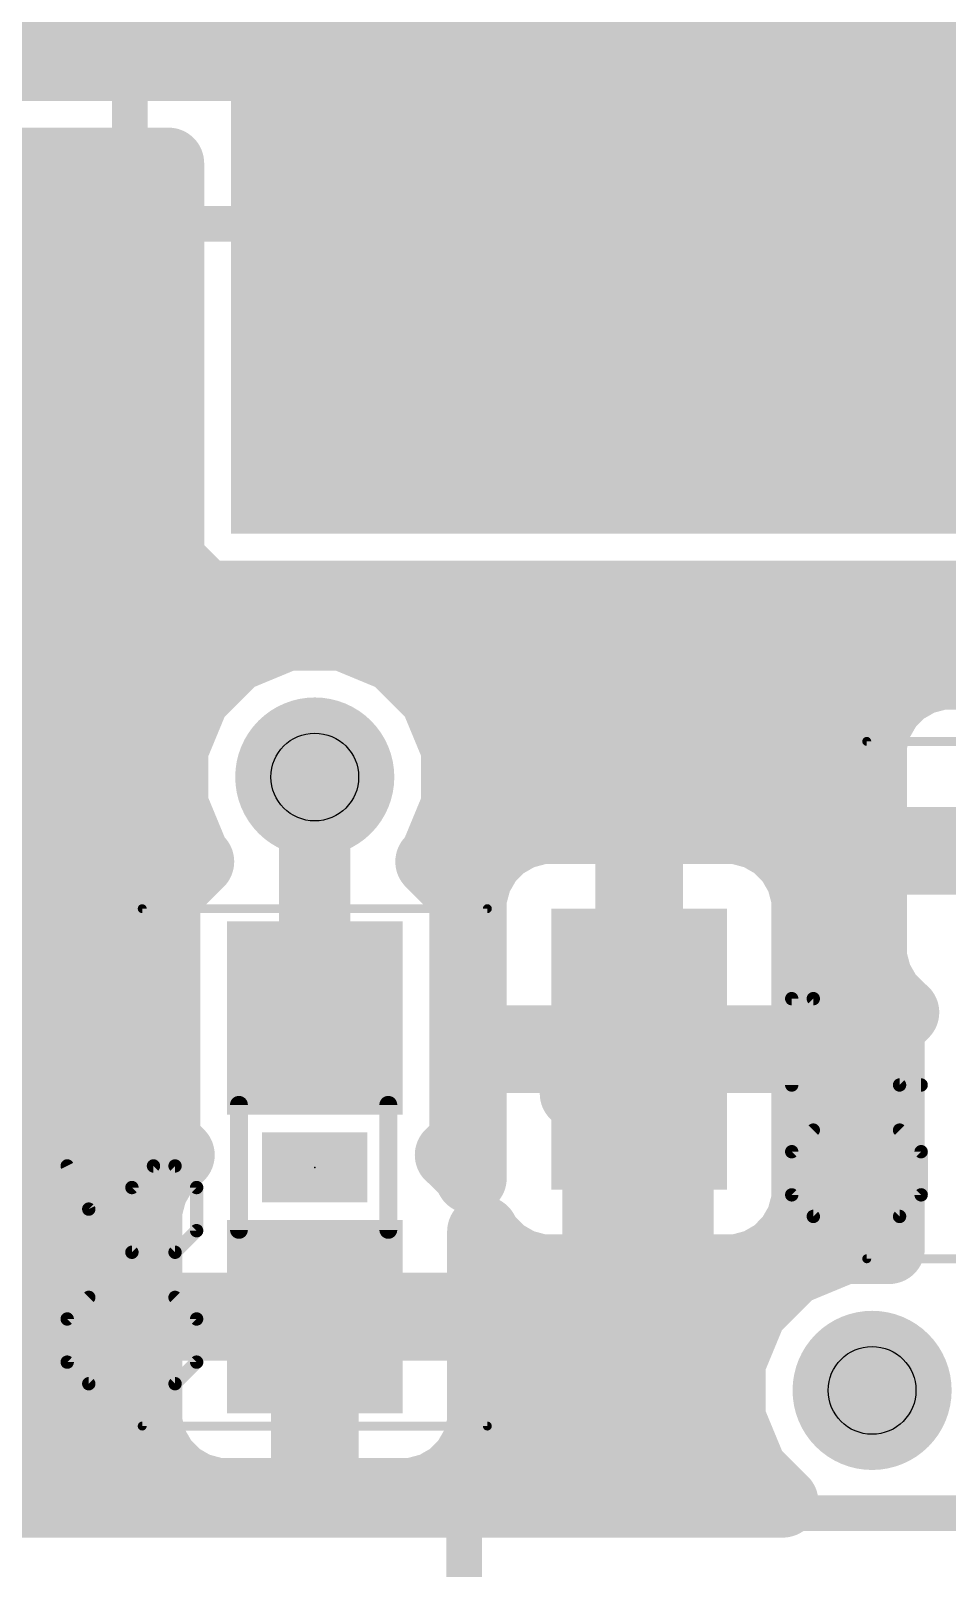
# Model space of a CAD drawing. Extents: x -1 to 68.6, y -1.7 to 63.5.
# Drawn here: x 6.32 to 11.54, y 24.07 to 32.82 of the extents above; entities that cross this region are included whole.
import ezdxf

# ---------------------------------------------------------------- set-up
doc = ezdxf.new("R2010")
doc.units = 0
for name, color, linetype in [('1', 22, 'CONTINUOUS'), ('18', 82, 'CONTINUOUS'), ('21', 253, 'CONTINUOUS'), ('23', 7, 'CONTINUOUS'), ('25', 253, 'CONTINUOUS'), ('31', 253, 'CONTINUOUS'), ('35', 253, 'CONTINUOUS'), ('39', 22, 'CONTINUOUS'), ('44', 253, 'CONTINUOUS'), ('51', 253, 'CONTINUOUS')]:
    doc.layers.add(name, color=color, linetype=linetype)

# ---------------------------------------------------------------- blocks, each defined once
blk = doc.blocks.new('RECT')
blk.add_solid([(-0.5, -0.5), (0.5, -0.5), (-0.5, 0.5), (0.5, 0.5)])
blk = doc.blocks.new('ROUNDV')
at = {"const_width": 0.5}
blk.add_lwpolyline([(0, -0.25, 1), (0, 0.25, 1), (0, -0.25)], format="xyb", dxfattribs=at)

msp = doc.modelspace()

# ---------------------------------------------------------------- linework, layer by layer
at = {"layer": '1'}
for points, const_width in [([(4.485, 33.06), (10.16, 33.06)], 1.27), ([(4.8953, 32.0694), (7.1044, 32.0694)], 0.4064), ([(7.1044, 32.0694), (7.1044, 29.8127)], 0.4064), ([(4.5251, 31.6992), (7.1044, 31.6992)], 0.4064), ([(4.1187, 31.2928), (7.1044, 31.2928)], 0.4064), ([(3.8706, 30.8864), (7.1044, 30.8864)], 0.4064), ([(3.8706, 30.48), (7.1044, 30.48)], 0.4064), ([(3.8706, 30.0736), (7.1044, 30.0736)], 0.4064), ([(7.1044, 29.8127), (7.3127, 29.6044)], 0.4064), ([(3.3295, 29.6672), (7.2499, 29.6672)], 0.4064), ([(7.3127, 29.6044), (13.0073, 29.6044)], 0.4064), ([(7.7766, 29.3838), (7.4794, 29.2607)], 0.4064), ([(8.0984, 29.3838), (7.7766, 29.3838)], 0.4064), ([(8.3956, 29.2607), (8.0984, 29.3838)], 0.4064), ([(3.6962, 29.2608), (7.4797, 29.2608)], 0.4064), ([(7.4794, 29.2607), (7.2518, 29.0331)], 0.4064), ([(8.3953, 29.2608), (20.32, 29.2608)], 0.4064), ([(8.6232, 29.0331), (8.3956, 29.2607)], 0.4064), ([(11.3885, 29.131), (11.2843, 29.0709)], 0.4064), ([(11.5048, 29.1622), (11.3885, 29.131)], 0.4064), ([(12.0182, 29.1622), (11.5048, 29.1622)], 0.4064), ([(11.2843, 29.0709), (11.1991, 28.9857)], 0.4064), ([(7.2518, 29.0331), (7.1287, 28.7359)], 0.4064), ([(8.7463, 28.7359), (8.6232, 29.0331)], 0.4064), ([(11.1991, 28.9857), (11.139, 28.8815)], 0.4064), ([(11.139, 28.8815), (11.1078, 28.7652)], 0.4064), ([(3.8645, 28.8544), (7.1778, 28.8544)], 0.4064), ([(8.6972, 28.8544), (11.1317, 28.8544)], 0.4064), ([(7.1287, 28.7359), (7.1287, 28.4141)], 0.4064), ([(8.7463, 28.4141), (8.7463, 28.7359)], 0.4064), ([(11.1078, 28.7652), (11.1078, 28.2018)], 0.4064), ([(7.9375, 27.2025), (7.9375, 28.575)], 0.4064), ([(3.8706, 28.448), (7.1287, 28.448)], 0.4064), ([(8.7463, 28.448), (11.1078, 28.448)], 0.4064), ([(7.1287, 28.4141), (7.2518, 28.1169)], 0.4064), ([(8.6232, 28.1169), (8.7463, 28.4141)], 0.4064), ([(9.1085, 28.251), (9.0043, 28.1909)], 0.4064), ([(9.2248, 28.2822), (9.1085, 28.251)], 0.4064), ([(9.7382, 28.2822), (9.2248, 28.2822)], 0.4064), ([(9.7382, 27.0718), (9.7382, 28.2822)], 0.4064), ([(10.3452, 28.2822), (9.8318, 28.2822)], 0.4064), ([(9.8318, 28.2822), (9.8318, 27.0718)], 0.4064), ([(10.4615, 28.251), (10.3452, 28.2822)], 0.4064), ([(10.5657, 28.1909), (10.4615, 28.251)], 0.4064), ([(9.0043, 28.1909), (8.9191, 28.1057)], 0.4064), ([(10.6509, 28.1057), (10.5657, 28.1909)], 0.4064), ([(11.1078, 28.2018), (12.0182, 28.2018)], 0.4064), ([(7.2754, 28.0933), (7.0819, 27.8998)], 0.4064), ([(7.2518, 28.1169), (7.2754, 28.0933)], 0.4064), ([(8.5996, 28.0933), (8.6232, 28.1169)], 0.4064), ([(8.7931, 27.8998), (8.5996, 28.0933)], 0.4064), ([(8.9191, 28.1057), (8.859, 28.0015)], 0.4064), ([(10.711, 28.0015), (10.6509, 28.1057)], 0.4064), ([(12.0182, 28.1082), (11.1078, 28.1082)], 0.4064), ([(11.1078, 28.1082), (11.1078, 27.5448)], 0.4064), ([(3.7593, 28.0416), (7.2237, 28.0416)], 0.4064), ([(8.6513, 28.0416), (8.8821, 28.0416)], 0.4064), ([(8.859, 28.0015), (8.8278, 27.8852)], 0.4064), ([(9.7382, 28.0416), (9.8318, 28.0416)], 0.4064), ([(10.6879, 28.0416), (11.1078, 28.0416)], 0.4064), ([(10.7422, 27.8852), (10.711, 28.0015)], 0.4064), ([(7.0819, 27.8998), (7.0819, 26.5052)], 0.4064), ([(8.7931, 26.5052), (8.7931, 27.8998)], 0.4064), ([(8.8278, 27.8852), (8.8278, 27.0718)], 0.4064), ([(10.7422, 27.0718), (10.7422, 27.8852)], 0.4064), ([(3.482, 27.6352), (7.0819, 27.6352)], 0.4064), ([(8.7931, 27.6352), (8.8278, 27.6352)], 0.4064), ([(9.7382, 27.6352), (9.8318, 27.6352)], 0.4064), ([(10.7422, 27.6352), (11.1078, 27.6352)], 0.4064), ([(11.1078, 27.5448), (11.139, 27.4285)], 0.4064), ([(11.139, 27.4285), (11.1991, 27.3243)], 0.4064), ([(11.1991, 27.3243), (11.2843, 27.2391)], 0.4064), ([(0.7112, 27.2288), (7.0819, 27.2288)], 0.4064), ([(8.7931, 27.2288), (8.8278, 27.2288)], 0.4064), ([(9.7382, 27.2288), (9.8318, 27.2288)], 0.4064), ([(10.7422, 27.2288), (11.2859, 27.2288)], 0.4064), ([(11.2919, 27.2348), (11.2094, 27.1523)], 0.4064), ([(11.2843, 27.2391), (11.2919, 27.2348)], 0.4064), ([(11.2094, 27.1523), (11.2094, 25.8913)], 0.4064), ([(8.8278, 27.0718), (9.7382, 27.0718)], 0.4064), ([(9.785, 27.025), (9.525, 26.765)], 0.4064), ([(9.8318, 27.0718), (9.7382, 27.0718)], 0.4064), ([(9.7382, 27.0718), (9.7382, 26.9782)], 0.4064), ([(9.8318, 26.9782), (9.8318, 27.0718)], 0.4064), ([(9.8318, 27.0718), (10.7422, 27.0718)], 0.4064), ([(9.7382, 26.9782), (8.8278, 26.9782)], 0.4064), ([(8.8278, 26.9782), (8.8278, 26.2909)], 0.4064), ([(9.7382, 25.7678), (9.7382, 26.9782)], 0.4064), ([(9.7382, 26.9782), (9.8318, 26.9782)], 0.4064), ([(9.8318, 26.9782), (9.8318, 25.7678)], 0.4064), ([(10.7422, 26.9782), (9.8318, 26.9782)], 0.4064), ([(10.7422, 26.1648), (10.7422, 26.9782)], 0.4064), ([(0.7112, 26.8224), (7.0819, 26.8224)], 0.4064), ([(8.7931, 26.8224), (8.8278, 26.8224)], 0.4064), ([(9.525, 26.67), (9.4225, 26.7725)], 0.4064), ([(9.525, 26.765), (9.525, 26.67)], 0.4064), ([(9.7382, 26.8224), (9.8318, 26.8224)], 0.4064), ([(10.7422, 26.8224), (11.2094, 26.8224)], 0.4064), ([(7.0819, 26.5052), (7.1644, 26.4227)], 0.4064), ([(8.7106, 26.4227), (8.7931, 26.5052)], 0.4064), ([(0.7112, 26.416), (7.1544, 26.416)], 0.4064), ([(7.1568, 26.4184), (7.0716, 26.3332)], 0.4064), ([(7.1644, 26.4227), (7.1568, 26.4184)], 0.4064), ([(8.7182, 26.4184), (8.7106, 26.4227)], 0.4064), ([(8.8034, 26.3332), (8.7182, 26.4184)], 0.4064), ([(8.7206, 26.416), (8.8278, 26.416)], 0.4064), ([(9.7382, 26.416), (9.8318, 26.416)], 0.4064), ([(10.7422, 26.416), (11.2094, 26.416)], 0.4064), ([(7.0716, 26.3332), (7.0115, 26.229)], 0.4064), ([(8.8278, 26.2909), (8.8034, 26.3332)], 0.4064), ([(7.0115, 26.229), (6.9803, 26.1127)], 0.4064), ([(10.711, 26.0485), (10.7422, 26.1648)], 0.4064), ([(6.9803, 26.1127), (6.9803, 25.5493)], 0.4064), ([(0.7112, 26.0096), (6.9803, 26.0096)], 0.4064), ([(8.8947, 25.5493), (8.8947, 25.9866)], 0.4064), ([(8.8947, 25.9866), (8.9191, 25.9443)], 0.4064), ([(9.7382, 26.0096), (9.8318, 26.0096)], 0.4064), ([(10.6509, 25.9443), (10.711, 26.0485)], 0.4064), ([(10.6886, 26.0096), (11.2094, 26.0096)], 0.4064), ([(8.9191, 25.9443), (9.0043, 25.8591)], 0.4064), ([(10.5657, 25.8591), (10.6509, 25.9443)], 0.4064), ([(10.9516, 25.8913), (10.6544, 25.7682)], 0.4064), ([(11.2094, 25.8913), (10.9516, 25.8913)], 0.4064), ([(9.0043, 25.8591), (9.1085, 25.799)], 0.4064), ([(9.1085, 25.799), (9.2248, 25.7678)], 0.4064), ([(10.3452, 25.7678), (10.4615, 25.799)], 0.4064), ([(10.4615, 25.799), (10.5657, 25.8591)], 0.4064), ([(9.2248, 25.7678), (9.7382, 25.7678)], 0.4064), ([(9.8318, 25.7678), (10.3452, 25.7678)], 0.4064), ([(10.6544, 25.7682), (10.4268, 25.5406)], 0.4064), ([(0.7112, 25.6032), (6.9803, 25.6032)], 0.4064), ([(6.9803, 25.5493), (7.8907, 25.5493)], 0.4064), ([(7.8907, 25.5493), (7.8907, 25.4557)], 0.4064), ([(7.9843, 25.4557), (7.9843, 25.5493)], 0.4064), ([(7.9843, 25.5493), (8.8947, 25.5493)], 0.4064), ([(8.8947, 25.6032), (10.4894, 25.6032)], 0.4064), ([(10.4268, 25.5406), (10.3037, 25.2434)], 0.4064), ([(7.8907, 25.4557), (6.9803, 25.4557)], 0.4064), ([(6.9803, 25.4557), (6.9803, 24.8923)], 0.4064), ([(7.8907, 24.4953), (7.8907, 25.4557)], 0.4064), ([(7.8907, 25.4557), (7.9843, 25.4557)], 0.4064), ([(7.9843, 25.4557), (7.9843, 24.4953)], 0.4064), ([(8.8947, 25.4557), (7.9843, 25.4557)], 0.4064), ([(8.8947, 24.8923), (8.8947, 25.4557)], 0.4064), ([(0.7112, 25.1968), (6.9803, 25.1968)], 0.4064), ([(7.8907, 25.1968), (7.9843, 25.1968)], 0.4064), ([(8.8947, 25.1968), (10.3037, 25.1968)], 0.4064), ([(10.3037, 25.2434), (10.3037, 24.9216)], 0.4064), ([(6.9803, 24.8923), (7.0115, 24.776)], 0.4064), ([(8.8635, 24.776), (8.8947, 24.8923)], 0.4064), ([(10.3037, 24.9216), (10.4268, 24.6243)], 0.4064), ([(0.7112, 24.7904), (7.0076, 24.7904)], 0.4064), ([(7.0115, 24.776), (7.0716, 24.6718)], 0.4064), ([(7.8907, 24.7904), (7.9843, 24.7904)], 0.4064), ([(8.8034, 24.6718), (8.8635, 24.776)], 0.4064), ([(8.8674, 24.7904), (10.3581, 24.7904)], 0.4064), ([(7.0716, 24.6718), (7.1568, 24.5866)], 0.4064), ([(8.7182, 24.5866), (8.8034, 24.6718)], 0.4064), ([(7.1568, 24.5866), (7.261, 24.5265)], 0.4064), ([(8.614, 24.5265), (8.7182, 24.5866)], 0.4064), ([(10.4268, 24.6243), (10.6037, 24.4475)], 0.4064), ([(7.261, 24.5265), (7.3773, 24.4953)], 0.4064), ([(7.3773, 24.4953), (7.8907, 24.4953)], 0.4064), ([(7.9843, 24.4953), (8.4977, 24.4953)], 0.4064), ([(8.4977, 24.4953), (8.614, 24.5265)], 0.4064), ([(10.6037, 24.4475), (0.7112, 24.4475)], 0.4064)]:
    msp.add_lwpolyline(points, dxfattribs=dict(at, const_width=const_width))
for points, const_width in [([(10.16, 32.7425, 1), (10.16, 33.3775)], 0.635), ([(7.206, 32.0694, 1), (7.0028, 32.0694)], 0.2032), ([(7.1044, 31.9678, 1), (7.1044, 32.171)], 0.2032), ([(7.1044, 31.5976, 1), (7.1044, 31.8008)], 0.2032), ([(7.1044, 31.1912, 1), (7.1044, 31.3944)], 0.2032), ([(7.1044, 30.7848, 1), (7.1044, 30.988)], 0.2032), ([(7.1044, 30.3784, 1), (7.1044, 30.5816)], 0.2032), ([(7.1044, 29.972, 1), (7.1044, 30.1752)], 0.2032), ([(7.1762, 29.8845, 1), (7.0326, 29.7409)], 0.2032), ([(7.0028, 29.8127, 1), (7.206, 29.8127)], 0.2032), ([(7.2499, 29.5656, 1), (7.2499, 29.7688)], 0.2032), ([(7.3127, 29.706, 1), (7.3127, 29.5028)], 0.2032), ([(7.2409, 29.5326, 1), (7.3845, 29.6762)], 0.2032), ([(7.7766, 29.4854, 1), (7.7766, 29.2822)], 0.2032), ([(7.8155, 29.2899, 1), (7.7377, 29.4777)], 0.2032), ([(8.1373, 29.4777, 1), (8.0595, 29.2899)], 0.2032), ([(8.0984, 29.2822, 1), (8.0984, 29.4854)], 0.2032), ([(7.4405, 29.3545, 1), (7.5182, 29.1668)], 0.2032), ([(7.5512, 29.1888, 1), (7.4075, 29.3325)], 0.2032), ([(7.4797, 29.1592, 1), (7.4797, 29.3624)], 0.2032), ([(8.3953, 29.3624, 1), (8.3953, 29.1592)], 0.2032), ([(8.4675, 29.3325, 1), (8.3238, 29.1888)], 0.2032), ([(8.3568, 29.1668, 1), (8.4345, 29.3545)], 0.2032), ([(11.3622, 29.2292, 1), (11.4148, 29.0329)], 0.2032), ([(11.4393, 29.0431, 1), (11.3377, 29.219)], 0.2032), ([(11.5048, 29.2638, 1), (11.5048, 29.0606)], 0.2032), ([(11.5311, 29.0641, 1), (11.4785, 29.2603)], 0.2032), ([(11.2335, 29.1588, 1), (11.3351, 28.9829)], 0.2032), ([(11.3561, 28.999, 1), (11.2124, 29.1427)], 0.2032), ([(7.18, 29.105, 1), (7.3237, 28.9613)], 0.2032), ([(7.3457, 28.9943, 1), (7.158, 29.072)], 0.2032), ([(8.717, 29.072, 1), (8.5293, 28.9943)], 0.2032), ([(8.5513, 28.9613, 1), (8.695, 29.105)], 0.2032), ([(11.1273, 29.0576, 1), (11.271, 28.9139)], 0.2032), ([(11.2871, 28.9349, 1), (11.1112, 29.0365)], 0.2032), ([(11.2371, 28.8552, 1), (11.0408, 28.9078)], 0.2032), ([(7.1778, 28.7528, 1), (7.1778, 28.956)], 0.2032), ([(8.6972, 28.956, 1), (8.6972, 28.7528)], 0.2032), ([(11.051, 28.9323, 1), (11.2269, 28.8307)], 0.2032), ([(11.1317, 28.7528, 1), (11.1317, 28.956)], 0.2032), ([(7.2303, 28.7359, 1), (7.0271, 28.7359)], 0.2032), ([(8.8479, 28.7359, 1), (8.6447, 28.7359)], 0.2032), ([(11.2094, 28.7652, 1), (11.0062, 28.7652)], 0.2032), ([(11.0097, 28.7915, 1), (11.2059, 28.7389)], 0.2032), ([(7.0348, 28.7748, 1), (7.2226, 28.697)], 0.2032), ([(8.6524, 28.697, 1), (8.8402, 28.7748)], 0.2032), ([(8.0391, 28.575, 1), (7.8359, 28.575)], 0.2032), ([(7.1287, 28.3464, 1), (7.1287, 28.5496)], 0.2032), ([(8.7463, 28.5496, 1), (8.7463, 28.3464)], 0.2032), ([(11.1078, 28.3464, 1), (11.1078, 28.5496)], 0.2032), ([(7.2226, 28.453, 1), (7.0348, 28.3752)], 0.2032), ([(8.8402, 28.3752, 1), (8.6524, 28.453)], 0.2032), ([(7.0271, 28.4141, 1), (7.2303, 28.4141)], 0.2032), ([(8.6447, 28.4141, 1), (8.8479, 28.4141)], 0.2032), ([(9.1593, 28.1631, 1), (9.0577, 28.339)], 0.2032), ([(9.2248, 28.3838, 1), (9.2248, 28.1806)], 0.2032), ([(9.2511, 28.1841, 1), (9.1985, 28.3803)], 0.2032), ([(9.8398, 28.2822, 1), (9.6366, 28.2822)], 0.2032), ([(9.8318, 28.3838, 1), (9.8318, 28.1806)], 0.2032), ([(9.9334, 28.2822, 1), (9.7302, 28.2822)], 0.2032), ([(9.7382, 28.1806, 1), (9.7382, 28.3838)], 0.2032), ([(10.3715, 28.3803, 1), (10.3189, 28.1841)], 0.2032), ([(10.3452, 28.1806, 1), (10.3452, 28.3838)], 0.2032), ([(10.5123, 28.339, 1), (10.4107, 28.1631)], 0.2032), ([(8.9535, 28.2788, 1), (9.0551, 28.1029)], 0.2032), ([(9.0761, 28.119, 1), (8.9324, 28.2627)], 0.2032), ([(9.0822, 28.3492, 1), (9.1348, 28.1529)], 0.2032), ([(10.4352, 28.1529, 1), (10.4878, 28.3492)], 0.2032), ([(10.6376, 28.2627, 1), (10.4939, 28.119)], 0.2032), ([(10.5149, 28.1029, 1), (10.6165, 28.2788)], 0.2032), ([(11.1078, 28.3034, 1), (11.1078, 28.1002)], 0.2032), ([(7.3237, 28.1887, 1), (7.18, 28.045)], 0.2032), ([(7.3472, 28.0214, 1), (7.2036, 28.1651)], 0.2032), ([(8.6714, 28.1651, 1), (8.5278, 28.0214)], 0.2032), ([(8.695, 28.045, 1), (8.5513, 28.1887)], 0.2032), ([(8.8473, 28.1776, 1), (8.991, 28.0339)], 0.2032), ([(9.0071, 28.0549, 1), (8.8312, 28.1565)], 0.2032), ([(10.7388, 28.1565, 1), (10.5629, 28.0549)], 0.2032), ([(10.579, 28.0339, 1), (10.7227, 28.1776)], 0.2032), ([(11.1078, 28.2098, 1), (11.1078, 28.0066)], 0.2032), ([(11.2094, 28.1082, 1), (11.0062, 28.1082)], 0.2032), ([(11.0062, 28.2018, 1), (11.2094, 28.2018)], 0.2032), ([(7.158, 28.078, 1), (7.3457, 28.1557)], 0.2032), ([(7.2036, 28.0214, 1), (7.3472, 28.1651)], 0.2032), ([(7.2237, 27.94, 1), (7.2237, 28.1432)], 0.2032), ([(8.5278, 28.1651, 1), (8.6714, 28.0214)], 0.2032), ([(8.5293, 28.1557, 1), (8.717, 28.078)], 0.2032), ([(8.6513, 28.1432, 1), (8.6513, 27.94)], 0.2032), ([(8.9571, 27.9752, 1), (8.7608, 28.0278)], 0.2032), ([(8.8821, 27.94, 1), (8.8821, 28.1432)], 0.2032), ([(9.7382, 28.1432, 1), (9.7382, 27.94)], 0.2032), ([(9.8318, 27.94, 1), (9.8318, 28.1432)], 0.2032), ([(10.6879, 28.1432, 1), (10.6879, 27.94)], 0.2032), ([(10.8092, 28.0278, 1), (10.6129, 27.9752)], 0.2032), ([(11.1078, 27.94, 1), (11.1078, 28.1432)], 0.2032), ([(7.1835, 27.8998, 1), (6.9803, 27.8998)], 0.2032), ([(8.8947, 27.8998, 1), (8.6915, 27.8998)], 0.2032), ([(8.771, 28.0523, 1), (8.9469, 27.9507)], 0.2032), ([(10.6231, 27.9507, 1), (10.799, 28.0523)], 0.2032), ([(7.0101, 27.9716, 1), (7.1537, 27.828)], 0.2032), ([(8.7213, 27.828, 1), (8.8649, 27.9716)], 0.2032), ([(8.9294, 27.8852, 1), (8.7262, 27.8852)], 0.2032), ([(10.8438, 27.8852, 1), (10.6406, 27.8852)], 0.2032), ([(8.7297, 27.9115, 1), (8.9259, 27.8589)], 0.2032), ([(10.6441, 27.8589, 1), (10.8403, 27.9115)], 0.2032), ([(7.0819, 27.5336, 1), (7.0819, 27.7368)], 0.2032), ([(8.7931, 27.7368, 1), (8.7931, 27.5336)], 0.2032), ([(8.8278, 27.5336, 1), (8.8278, 27.7368)], 0.2032), ([(9.7382, 27.7368, 1), (9.7382, 27.5336)], 0.2032), ([(9.8318, 27.5336, 1), (9.8318, 27.7368)], 0.2032), ([(10.7422, 27.7368, 1), (10.7422, 27.5336)], 0.2032), ([(11.1078, 27.5336, 1), (11.1078, 27.7368)], 0.2032), ([(11.2059, 27.5711, 1), (11.0097, 27.5185)], 0.2032), ([(11.0062, 27.5448, 1), (11.2094, 27.5448)], 0.2032), ([(11.2269, 27.4793, 1), (11.051, 27.3777)], 0.2032), ([(11.0408, 27.4022, 1), (11.2371, 27.4548)], 0.2032), ([(11.271, 27.3961, 1), (11.1273, 27.2524)], 0.2032), ([(7.0819, 27.1272, 1), (7.0819, 27.3304)], 0.2032), ([(8.7931, 27.3304, 1), (8.7931, 27.1272)], 0.2032), ([(8.8278, 27.1272, 1), (8.8278, 27.3304)], 0.2032), ([(9.7382, 27.3304, 1), (9.7382, 27.1272)], 0.2032), ([(9.8318, 27.1272, 1), (9.8318, 27.3304)], 0.2032), ([(10.7422, 27.3304, 1), (10.7422, 27.1272)], 0.2032), ([(11.1112, 27.2735, 1), (11.2871, 27.3751)], 0.2032), ([(11.335, 27.3272, 1), (11.2335, 27.1511)], 0.2032), ([(11.2124, 27.1673, 1), (11.3561, 27.311)], 0.2032), ([(11.3637, 27.1629, 1), (11.22, 27.3066)], 0.2032), ([(11.2411, 27.1468, 1), (11.3426, 27.3228)], 0.2032), ([(11.2859, 27.1272, 1), (11.2859, 27.3304)], 0.2032), ([(11.311, 27.1523, 1), (11.1078, 27.1523)], 0.2032), ([(11.1376, 27.2241, 1), (11.2812, 27.0805)], 0.2032), ([(7.8359, 27.2025, 1), (8.0391, 27.2025)], 0.2032), ([(8.8278, 27.1734, 1), (8.8278, 26.9702)], 0.2032), ([(9.7382, 27.1734, 1), (9.7382, 26.9702)], 0.2032), ([(9.8398, 27.0718, 1), (9.6366, 27.0718)], 0.2032), ([(9.8568, 26.9532, 1), (9.7132, 27.0968)], 0.2032), ([(9.9334, 27.0718, 1), (9.7302, 27.0718)], 0.2032), ([(9.8318, 27.1734, 1), (9.8318, 26.9702)], 0.2032), ([(9.7382, 26.9702, 1), (9.7382, 27.1734)], 0.2032), ([(9.8318, 26.9702, 1), (9.8318, 27.1734)], 0.2032), ([(10.7422, 26.9702, 1), (10.7422, 27.1734)], 0.2032), ([(8.8278, 27.0798, 1), (8.8278, 26.8766)], 0.2032), ([(8.9294, 26.9782, 1), (8.7262, 26.9782)], 0.2032), ([(8.7262, 27.0718, 1), (8.9294, 27.0718)], 0.2032), ([(9.8398, 26.9782, 1), (9.6366, 26.9782)], 0.2032), ([(9.7382, 27.0798, 1), (9.7382, 26.8766)], 0.2032), ([(9.6366, 27.0718, 1), (9.8398, 27.0718)], 0.2032), ([(9.9334, 26.9782, 1), (9.7302, 26.9782)], 0.2032), ([(9.8318, 27.0798, 1), (9.8318, 26.8766)], 0.2032), ([(9.7302, 27.0718, 1), (9.9334, 27.0718)], 0.2032), ([(9.7382, 26.8766, 1), (9.7382, 27.0798)], 0.2032), ([(9.8318, 26.8766, 1), (9.8318, 27.0798)], 0.2032), ([(10.8438, 26.9782, 1), (10.6406, 26.9782)], 0.2032), ([(10.6406, 27.0718, 1), (10.8438, 27.0718)], 0.2032), ([(10.7422, 26.8766, 1), (10.7422, 27.0798)], 0.2032), ([(9.6366, 26.9782, 1), (9.8398, 26.9782)], 0.2032), ([(9.7302, 26.9782, 1), (9.9334, 26.9782)], 0.2032), ([(7.0819, 26.7208, 1), (7.0819, 26.924)], 0.2032), ([(8.7931, 26.924, 1), (8.7931, 26.7208)], 0.2032), ([(8.8278, 26.7208, 1), (8.8278, 26.924)], 0.2032), ([(9.4943, 26.8443, 1), (9.3507, 26.7007)], 0.2032), ([(9.6266, 26.765, 1), (9.4234, 26.765)], 0.2032), ([(9.7382, 26.924, 1), (9.7382, 26.7208)], 0.2032), ([(9.8318, 26.7208, 1), (9.8318, 26.924)], 0.2032), ([(10.7422, 26.924, 1), (10.7422, 26.7208)], 0.2032), ([(11.2094, 26.7208, 1), (11.2094, 26.924)], 0.2032), ([(9.4532, 26.8368, 1), (9.5968, 26.6932)], 0.2032), ([(9.4532, 26.5982, 1), (9.5968, 26.7418)], 0.2032), ([(7.1537, 26.577, 1), (7.0101, 26.4334)], 0.2032), ([(8.8649, 26.4334, 1), (8.7213, 26.577)], 0.2032), ([(9.4234, 26.67, 1), (9.6266, 26.67)], 0.2032), ([(7.2286, 26.3465, 1), (7.0849, 26.4902)], 0.2032), ([(7.2151, 26.3347, 1), (7.1136, 26.5107)], 0.2032), ([(7.1544, 26.3144, 1), (7.1544, 26.5176)], 0.2032), ([(8.7614, 26.5107, 1), (8.6599, 26.3347)], 0.2032), ([(8.7901, 26.4902, 1), (8.6464, 26.3465)], 0.2032), ([(8.7206, 26.5176, 1), (8.7206, 26.3144)], 0.2032), ([(8.8278, 26.3144, 1), (8.8278, 26.5176)], 0.2032), ([(9.7382, 26.5176, 1), (9.7382, 26.3144)], 0.2032), ([(9.8318, 26.3144, 1), (9.8318, 26.5176)], 0.2032), ([(10.7422, 26.5176, 1), (10.7422, 26.3144)], 0.2032), ([(11.2094, 26.3144, 1), (11.2094, 26.5176)], 0.2032), ([(6.9803, 26.5052, 1), (7.1835, 26.5052)], 0.2032), ([(7.1596, 26.2824, 1), (6.9837, 26.384)], 0.2032), ([(7.106, 26.5064, 1), (7.2075, 26.3303)], 0.2032), ([(7.0925, 26.3509, 1), (7.2362, 26.4946)], 0.2032), ([(8.6388, 26.4946, 1), (8.7825, 26.3509)], 0.2032), ([(8.6675, 26.3303, 1), (8.769, 26.5064)], 0.2032), ([(8.6915, 26.5052, 1), (8.8947, 26.5052)], 0.2032), ([(8.8913, 26.384, 1), (8.7154, 26.2824)], 0.2032), ([(6.9998, 26.4051, 1), (7.1435, 26.2614)], 0.2032), ([(8.7315, 26.2614, 1), (8.8752, 26.4051)], 0.2032), ([(8.7398, 26.2401, 1), (8.9158, 26.3417)], 0.2032), ([(6.9235, 26.2798, 1), (7.0994, 26.1782)], 0.2032), ([(7.1096, 26.2027, 1), (6.9133, 26.2553)], 0.2032), ([(8.7262, 26.2909, 1), (8.9294, 26.2909)], 0.2032), ([(10.8403, 26.1385, 1), (10.6441, 26.1911)], 0.2032), ([(7.0819, 26.1127, 1), (6.8787, 26.1127)], 0.2032), ([(10.6406, 26.1648, 1), (10.8438, 26.1648)], 0.2032), ([(6.8822, 26.139, 1), (7.0784, 26.0864)], 0.2032), ([(6.9803, 25.908, 1), (6.9803, 26.1112)], 0.2032), ([(8.9963, 25.9866, 1), (8.7931, 25.9866)], 0.2032), ([(8.9827, 26.0374, 1), (8.8067, 25.9358)], 0.2032), ([(9.7382, 26.1112, 1), (9.7382, 25.908)], 0.2032), ([(9.8318, 25.908, 1), (9.8318, 26.1112)], 0.2032), ([(10.6886, 26.1112, 1), (10.6886, 25.908)], 0.2032), ([(10.6129, 26.0748, 1), (10.8092, 26.0222)], 0.2032), ([(10.799, 25.9977, 1), (10.6231, 26.0993)], 0.2032), ([(11.2094, 25.908, 1), (11.2094, 26.1112)], 0.2032), ([(8.991, 26.0161, 1), (8.8473, 25.8724)], 0.2032), ([(8.8312, 25.8935, 1), (9.0071, 25.9951)], 0.2032), ([(10.5629, 25.9951, 1), (10.7388, 25.8935)], 0.2032), ([(10.7227, 25.8724, 1), (10.579, 26.0161)], 0.2032), ([(10.9516, 25.9929, 1), (10.9516, 25.7897)], 0.2032), ([(10.9905, 25.7974, 1), (10.9127, 25.9852)], 0.2032), ([(11.2094, 25.7897, 1), (11.2094, 25.9929)], 0.2032), ([(9.0551, 25.9471, 1), (8.9535, 25.7712)], 0.2032), ([(8.9324, 25.7873, 1), (9.0761, 25.931)], 0.2032), ([(9.1348, 25.8971, 1), (9.0822, 25.7008)], 0.2032), ([(10.4878, 25.7008, 1), (10.4352, 25.8971)], 0.2032), ([(10.4939, 25.931, 1), (10.6376, 25.7873)], 0.2032), ([(10.6165, 25.7712, 1), (10.5149, 25.9471)], 0.2032), ([(9.0577, 25.711, 1), (9.1593, 25.8869)], 0.2032), ([(9.2248, 25.8694, 1), (9.2248, 25.6662)], 0.2032), ([(9.1985, 25.6697, 1), (9.2511, 25.8659)], 0.2032), ([(9.8318, 25.8694, 1), (9.8318, 25.6662)], 0.2032), ([(9.7382, 25.6662, 1), (9.7382, 25.8694)], 0.2032), ([(10.3189, 25.8659, 1), (10.3715, 25.6697)], 0.2032), ([(10.3452, 25.6662, 1), (10.3452, 25.8694)], 0.2032), ([(10.4107, 25.8869, 1), (10.5123, 25.711)], 0.2032), ([(10.6155, 25.862, 1), (10.6932, 25.6743)], 0.2032), ([(10.7262, 25.6963, 1), (10.5825, 25.84)], 0.2032), ([(11.1078, 25.8913, 1), (11.311, 25.8913)], 0.2032), ([(9.6366, 25.7678, 1), (9.8398, 25.7678)], 0.2032), ([(9.7302, 25.7678, 1), (9.9334, 25.7678)], 0.2032), ([(6.9803, 25.6509, 1), (6.9803, 25.4477)], 0.2032), ([(6.9803, 25.5016, 1), (6.9803, 25.7048)], 0.2032), ([(7.9923, 25.5493, 1), (7.7891, 25.5493)], 0.2032), ([(8.0859, 25.5493, 1), (7.8827, 25.5493)], 0.2032), ([(7.9843, 25.6509, 1), (7.9843, 25.4477)], 0.2032), ([(7.8907, 25.4477, 1), (7.8907, 25.6509)], 0.2032), ([(8.8947, 25.7048, 1), (8.8947, 25.5016)], 0.2032), ([(8.8947, 25.4477, 1), (8.8947, 25.6509)], 0.2032), ([(10.5207, 25.5018, 1), (10.333, 25.5795)], 0.2032), ([(10.4894, 25.5016, 1), (10.4894, 25.7048)], 0.2032), ([(6.9803, 25.5573, 1), (6.9803, 25.3541)], 0.2032), ([(7.0819, 25.4557, 1), (6.8787, 25.4557)], 0.2032), ([(6.8787, 25.5493, 1), (7.0819, 25.5493)], 0.2032), ([(7.9923, 25.4557, 1), (7.7891, 25.4557)], 0.2032), ([(7.8907, 25.5573, 1), (7.8907, 25.3541)], 0.2032), ([(8.0859, 25.4557, 1), (7.8827, 25.4557)], 0.2032), ([(7.9843, 25.5573, 1), (7.9843, 25.3541)], 0.2032), ([(7.8907, 25.3541, 1), (7.8907, 25.5573)], 0.2032), ([(7.9843, 25.3541, 1), (7.9843, 25.5573)], 0.2032), ([(8.9963, 25.4557, 1), (8.7931, 25.4557)], 0.2032), ([(8.7931, 25.5493, 1), (8.9963, 25.5493)], 0.2032), ([(8.8947, 25.3541, 1), (8.8947, 25.5573)], 0.2032), ([(10.355, 25.6125, 1), (10.4987, 25.4688)], 0.2032), ([(7.7891, 25.4557, 1), (7.9923, 25.4557)], 0.2032), ([(7.8827, 25.4557, 1), (8.0859, 25.4557)], 0.2032), ([(6.9803, 25.0952, 1), (6.9803, 25.2984)], 0.2032), ([(7.8907, 25.2984, 1), (7.8907, 25.0952)], 0.2032), ([(7.9843, 25.0952, 1), (7.9843, 25.2984)], 0.2032), ([(8.8947, 25.2984, 1), (8.8947, 25.0952)], 0.2032), ([(10.4053, 25.2434, 1), (10.2021, 25.2434)], 0.2032), ([(10.3037, 25.0952, 1), (10.3037, 25.2984)], 0.2032), ([(10.2098, 25.2823, 1), (10.3976, 25.2045)], 0.2032), ([(7.0784, 24.9186, 1), (6.8822, 24.866)], 0.2032), ([(8.9928, 24.866, 1), (8.7966, 24.9186)], 0.2032), ([(10.3976, 24.9605, 1), (10.2098, 24.8827)], 0.2032), ([(6.8787, 24.8923, 1), (7.0819, 24.8923)], 0.2032), ([(7.0994, 24.8268, 1), (6.9235, 24.7252)], 0.2032), ([(7.0076, 24.6888, 1), (7.0076, 24.892)], 0.2032), ([(7.8907, 24.892, 1), (7.8907, 24.6888)], 0.2032), ([(7.9843, 24.6888, 1), (7.9843, 24.892)], 0.2032), ([(8.8674, 24.892, 1), (8.8674, 24.6888)], 0.2032), ([(8.9515, 24.7252, 1), (8.7756, 24.8268)], 0.2032), ([(8.7931, 24.8923, 1), (8.9963, 24.8923)], 0.2032), ([(10.2021, 24.9216, 1), (10.4053, 24.9216)], 0.2032), ([(10.3581, 24.6888, 1), (10.3581, 24.892)], 0.2032), ([(6.9133, 24.7497, 1), (7.1096, 24.8023)], 0.2032), ([(7.1435, 24.7436, 1), (6.9998, 24.5999)], 0.2032), ([(8.8752, 24.5999, 1), (8.7315, 24.7436)], 0.2032), ([(8.7654, 24.8023, 1), (8.9617, 24.7497)], 0.2032), ([(6.9837, 24.621, 1), (7.1596, 24.7226)], 0.2032), ([(7.2076, 24.6746, 1), (7.106, 24.4987)], 0.2032), ([(8.769, 24.4987, 1), (8.6674, 24.6746)], 0.2032), ([(8.7154, 24.7226, 1), (8.8913, 24.621)], 0.2032), ([(10.4987, 24.6962, 1), (10.355, 24.5525)], 0.2032), ([(7.0849, 24.5148, 1), (7.2286, 24.6585)], 0.2032), ([(7.2873, 24.6246, 1), (7.2347, 24.4283)], 0.2032), ([(7.2102, 24.4385, 1), (7.3118, 24.6144)], 0.2032), ([(7.3773, 24.5969, 1), (7.3773, 24.3937)], 0.2032), ([(7.351, 24.3972, 1), (7.4036, 24.5934)], 0.2032), ([(7.9843, 24.5969, 1), (7.9843, 24.3937)], 0.2032), ([(7.8907, 24.3937, 1), (7.8907, 24.5969)], 0.2032), ([(8.4714, 24.5934, 1), (8.524, 24.3972)], 0.2032), ([(8.4977, 24.3937, 1), (8.4977, 24.5969)], 0.2032), ([(8.5632, 24.6144, 1), (8.6648, 24.4385)], 0.2032), ([(8.6403, 24.4283, 1), (8.5877, 24.6246)], 0.2032), ([(8.6464, 24.6585, 1), (8.7901, 24.5148)], 0.2032), ([(10.333, 24.5855, 1), (10.5207, 24.6632)], 0.2032), ([(10.5318, 24.3757, 1), (10.6755, 24.5193)], 0.2032), ([(10.6037, 24.3459, 1), (10.6037, 24.5491)], 0.2032), ([(7.7891, 24.4953, 1), (7.9923, 24.4953)], 0.2032), ([(7.8827, 24.4953, 1), (8.0859, 24.4953)], 0.2032)]:
    msp.add_lwpolyline(points, format="xyb", dxfattribs=dict(at, const_width=const_width))
at = {"layer": '21', "const_width": 0.2032}
for points in [[(6.8834, 31.7246), (6.883, 37.719)], [(8.7884, 18.3896), (8.788, 24.384)], [(8.788, 24.384), (15.342, 24.384)]]:
    msp.add_lwpolyline(points, dxfattribs=at)
at = {"layer": '21', "const_width": 0.1016}
for points in [[(6.8326, 31.7246, 1), (6.9342, 31.7246)], [(8.8388, 24.384, 1), (8.7372, 24.384)], [(8.788, 24.4348, 1), (8.788, 24.3332)]]:
    msp.add_lwpolyline(points, format="xyb", dxfattribs=at)
at = {"layer": '23'}
msp.add_point((7.9375, 26.3525), dxfattribs=at)
at = {"layer": '25', "const_width": 0.0381}
for points in [[(10.6547, 27.3321, 1), (10.6547, 27.294)], [(10.6737, 27.313, 1), (10.6356, 27.313)], [(10.791, 27.3265, 1), (10.7641, 27.2995)], [(10.7775, 27.294, 1), (10.7775, 27.3321)], [(10.6356, 26.8215, 1), (10.6737, 26.8215)], [(11.269, 26.8406, 1), (11.269, 26.8025)], [(11.2556, 26.808, 1), (11.2825, 26.835)], [(11.3919, 26.8025, 1), (11.3919, 26.8406)], [(10.791, 26.5511, 1), (10.7641, 26.5781)], [(11.2825, 26.5781, 1), (11.2556, 26.5511)], [(10.6412, 26.4552, 1), (10.6681, 26.4282)], [(10.6737, 26.4417, 1), (10.6356, 26.4417)], [(11.4109, 26.4417, 1), (11.3728, 26.4417)], [(11.3784, 26.4282, 1), (11.4054, 26.4552)], [(6.5442, 26.369, 1), (6.5101, 26.352)], [(7.0187, 26.3796, 1), (7.0187, 26.3415)], [(7.0321, 26.347, 1), (7.0052, 26.374)], [(7.155, 26.374, 1), (7.1281, 26.347)], [(7.1415, 26.3415, 1), (7.1415, 26.3796)], [(6.9148, 26.2376, 1), (6.8767, 26.2376)], [(6.8823, 26.2511, 1), (6.9093, 26.2242)], [(7.2835, 26.2376, 1), (7.2454, 26.2376)], [(7.2509, 26.2242, 1), (7.2779, 26.2511)], [(10.6681, 26.2094, 1), (10.6412, 26.1825)], [(10.6356, 26.196, 1), (10.6737, 26.196)], [(11.3728, 26.196, 1), (11.4109, 26.196)], [(11.4054, 26.1825, 1), (11.3784, 26.2094)], [(6.6635, 26.1282, 1), (6.6366, 26.1013)], [(6.633, 26.1062, 1), (6.6671, 26.1233)], [(10.7775, 26.0922, 1), (10.7775, 26.0541)], [(10.7641, 26.0596, 1), (10.791, 26.0866)], [(11.2556, 26.0866, 1), (11.2825, 26.0596)], [(11.269, 26.0541, 1), (11.269, 26.0922)], [(7.2454, 25.9919, 1), (7.2835, 25.9919)], [(7.2779, 25.9784, 1), (7.2509, 26.0054)], [(6.8767, 25.869, 1), (6.9148, 25.869)], [(6.8958, 25.8881, 1), (6.8958, 25.85)], [(6.8823, 25.8555, 1), (6.9093, 25.8825)], [(7.1281, 25.8825, 1), (7.155, 25.8555)], [(7.1415, 25.85, 1), (7.1415, 25.8881)], [(6.6635, 25.5986, 1), (6.6366, 25.6256)], [(7.155, 25.6256, 1), (7.1281, 25.5986)], [(6.5462, 25.4892, 1), (6.5081, 25.4892)], [(6.5137, 25.5027, 1), (6.5406, 25.4757)], [(7.2835, 25.4892, 1), (7.2454, 25.4892)], [(7.2509, 25.4757, 1), (7.2779, 25.5027)], [(6.5081, 25.2435, 1), (6.5462, 25.2435)], [(6.5406, 25.2569, 1), (6.5137, 25.23)], [(7.2454, 25.2435, 1), (7.2835, 25.2435)], [(7.2779, 25.23, 1), (7.2509, 25.2569)], [(6.65, 25.1396, 1), (6.65, 25.1015)], [(6.6366, 25.1071, 1), (6.6635, 25.1341)], [(7.1281, 25.1341, 1), (7.155, 25.1071)], [(7.1415, 25.1015, 1), (7.1415, 25.1396)]]:
    msp.add_lwpolyline(points, format="xyb", dxfattribs=at)
at = {"layer": '25', "const_width": 0.0762}
for points in [[(10.6547, 26.8215), (10.6547, 27.313)], [(10.6547, 27.313), (10.7775, 27.313)], [(10.7775, 27.313), (11.269, 26.8215)], [(11.269, 26.8215), (11.3919, 26.8215)], [(10.7775, 26.5646), (10.6547, 26.4417)], [(11.3919, 26.4417), (11.269, 26.5646)], [(10.6547, 26.4417), (10.6547, 26.196)], [(11.3919, 26.196), (11.3919, 26.4417)], [(6.5272, 26.3605), (6.65, 26.1148)], [(7.0187, 26.3605), (6.8958, 26.2376)], [(7.1415, 26.3605), (7.0187, 26.3605)], [(7.2644, 26.2376), (7.1415, 26.3605)], [(6.8958, 26.2376), (6.8958, 25.869)], [(7.2644, 25.9919), (7.2644, 26.2376)], [(10.6547, 26.196), (10.7775, 26.0731)], [(11.269, 26.0731), (11.3919, 26.196)], [(6.65, 26.1148), (6.8958, 25.869)], [(10.7775, 26.0731), (11.269, 26.0731)], [(7.1415, 25.869), (7.2644, 25.9919)], [(6.8958, 25.869), (7.1415, 25.869)], [(6.65, 25.6121), (6.5272, 25.4892)], [(7.2644, 25.4892), (7.1415, 25.6121)], [(6.5272, 25.4892), (6.5272, 25.2435)], [(7.2644, 25.2435), (7.2644, 25.4892)], [(6.5272, 25.2435), (6.65, 25.1206)], [(7.1415, 25.1206), (7.2644, 25.2435)], [(6.65, 25.1206), (7.1415, 25.1206)]]:
    msp.add_lwpolyline(points, dxfattribs=at)
at = {"layer": '39', "const_width": 0.0508}
for points in [[(11.082, 25.832), (11.082, 28.778)], [(11.082, 28.778), (13.048, 28.778)], [(6.9545, 24.8795), (6.9545, 27.8255)], [(6.9545, 27.8255), (8.9205, 27.8255)], [(8.9205, 27.8255), (8.9205, 24.8795)], [(13.048, 25.832), (11.082, 25.832)], [(8.9205, 24.8795), (6.9545, 24.8795)]]:
    msp.add_lwpolyline(points, dxfattribs=at)
at = {"layer": '39', "const_width": 0.0254}
for points in [[(11.0947, 28.778, 1), (11.0693, 28.778)], [(11.082, 28.7907, 1), (11.082, 28.7653)], [(6.9672, 27.8255, 1), (6.9418, 27.8255)], [(6.9545, 27.8382, 1), (6.9545, 27.8128)], [(8.9332, 27.8255, 1), (8.9078, 27.8255)], [(8.9205, 27.8128, 1), (8.9205, 27.8382)], [(11.082, 25.8447, 1), (11.082, 25.8193)], [(11.0693, 25.832, 1), (11.0947, 25.832)], [(6.9545, 24.8922, 1), (6.9545, 24.8668)], [(6.9418, 24.8795, 1), (6.9672, 24.8795)], [(8.9078, 24.8795, 1), (8.9332, 24.8795)], [(8.9205, 24.8668, 1), (8.9205, 24.8922)]]:
    msp.add_lwpolyline(points, format="xyb", dxfattribs=at)
at = {"layer": '44'}
for centre in [(7.9375, 28.575), (11.1125, 25.0825)]:
    msp.add_circle(centre, 0.25, dxfattribs=at)
at = {"layer": '51'}
for points, const_width in [([(13.437, 31.725), (6.8826, 31.7254)], 0.2032), ([(7.5946, 30.9118), (7.5946, 31.623)], 0.2032), ([(7.5946, 31.623), (12.7254, 31.623)], 0.2032), ([(7.5946, 30.9118), (7.5946, 31.623)], 0.1998), ([(7.5946, 31.623), (12.7254, 31.623)], 0.1998), ([(12.7254, 31.564), (7.5946, 31.564)], 0.1998), ([(12.7254, 31.3642), (7.5946, 31.3642)], 0.1998), ([(12.7254, 31.1644), (7.5946, 31.1644)], 0.1998), ([(8.0518, 30.4546), (7.5946, 30.9118)], 0.2032), ([(12.7254, 30.9646), (7.5946, 30.9646)], 0.1998), ([(8.0518, 30.4546), (7.5946, 30.9118)], 0.1998), ([(12.5784, 30.7648), (7.7416, 30.7648)], 0.1998), ([(12.3786, 30.565), (7.9414, 30.565)], 0.1998), ([(12.2682, 30.4546), (8.0518, 30.4546)], 0.2032), ([(12.2682, 30.4546), (8.0518, 30.4546)], 0.1998), ([(7.5055, 25.9965), (7.5055, 26.7085)], 0.1016), ([(8.3565, 25.9965), (8.3565, 26.7085)], 0.1016)]:
    msp.add_lwpolyline(points, dxfattribs=dict(at, const_width=const_width))
for points, const_width in [([(6.8826, 31.7762, 1), (6.8826, 31.6746)], 0.1016), ([(7.6454, 31.623, 1), (7.5438, 31.623)], 0.1016), ([(7.5946, 31.6738, 1), (7.5946, 31.5722)], 0.1016), ([(7.6446, 31.623, 1), (7.5447, 31.623)], 0.0999), ([(7.5946, 31.673, 1), (7.5946, 31.5731)], 0.0999), ([(7.5946, 31.6139, 1), (7.5946, 31.5141)], 0.0999), ([(7.5946, 31.4141, 1), (7.5946, 31.3143)], 0.0999), ([(7.5946, 31.2143, 1), (7.5946, 31.1145)], 0.0999), ([(7.6305, 30.9477, 1), (7.5587, 30.8759)], 0.1016), ([(7.5946, 31.0145, 1), (7.5946, 30.9147)], 0.0999), ([(7.6299, 30.9471, 1), (7.5593, 30.8765)], 0.0999), ([(7.5438, 30.9118, 1), (7.6454, 30.9118)], 0.1016), ([(7.5447, 30.9118, 1), (7.6446, 30.9118)], 0.0999), ([(7.7416, 30.8148, 1), (7.7416, 30.7149)], 0.0999), ([(7.9414, 30.615, 1), (7.9414, 30.5151)], 0.0999), ([(8.0518, 30.5054, 1), (8.0518, 30.4038)], 0.1016), ([(8.0518, 30.5046, 1), (8.0518, 30.4047)], 0.0999), ([(8.0159, 30.4187, 1), (8.0877, 30.4905)], 0.1016), ([(8.0165, 30.4193, 1), (8.0871, 30.4899)], 0.0999), ([(7.5309, 26.7085, 1), (7.4801, 26.7085)], 0.0508), ([(8.3819, 26.7085, 1), (8.3311, 26.7085)], 0.0508), ([(7.4801, 25.9965, 1), (7.5309, 25.9965)], 0.0508), ([(8.3311, 25.9965, 1), (8.3819, 25.9965)], 0.0508)]:
    msp.add_lwpolyline(points, format="xyb", dxfattribs=dict(at, const_width=const_width))

# ---------------------------------------------------------------- block references
at = {"layer": '1', "xscale": 5.4, "yscale": 6.2, "rotation": 180}
msp.add_blockref('RECT', (10.16, 33.06), dxfattribs=at)
at = {"layer": '1', "xscale": 1.1, "rotation": 90}
for p in [(7.9375, 27.2025), (7.9375, 25.5025)]:
    msp.add_blockref('RECT', p, dxfattribs=at)
at = {"layer": '1', "yscale": 1.6, "rotation": 180}
msp.add_blockref('RECT', (9.785, 27.025), dxfattribs=at)
at = {"layer": '18', "xscale": 0.9064, "yscale": 0.9064}
for p in [(7.9375, 28.575), (7.9375, 28.575), (11.1125, 25.0825), (11.1125, 25.0825)]:
    msp.add_blockref('ROUNDV', p, dxfattribs=at)
at = {"layer": '31', "xscale": 5.4, "yscale": 6.2, "rotation": 180}
msp.add_blockref('RECT', (10.16, 33.06), dxfattribs=at)
at = {"layer": '31', "xscale": 1.1, "rotation": 90}
for p in [(7.9375, 27.2025), (7.9375, 25.5025)]:
    msp.add_blockref('RECT', p, dxfattribs=at)
at = {"layer": '31', "yscale": 1.6, "rotation": 180}
msp.add_blockref('RECT', (9.785, 27.025), dxfattribs=at)
at = {"layer": '35', "xscale": 0.3998, "yscale": 0.6, "rotation": 90}
msp.add_blockref('RECT', (7.9375, 26.3525), dxfattribs=at)
at = {"layer": '51'}
for p, xscale, yscale, rotation in [((9.779, 25.9334), 0.8636, 2.8956, 180), ((7.9324, 26.9328), 0.5001, 0.95, 90), ((7.9324, 25.7644), 0.5001, 0.95, 90)]:
    msp.add_blockref('RECT', p, dxfattribs=dict(at, xscale=xscale, yscale=yscale, rotation=rotation))

doc.saveas('drawing.dxf')
